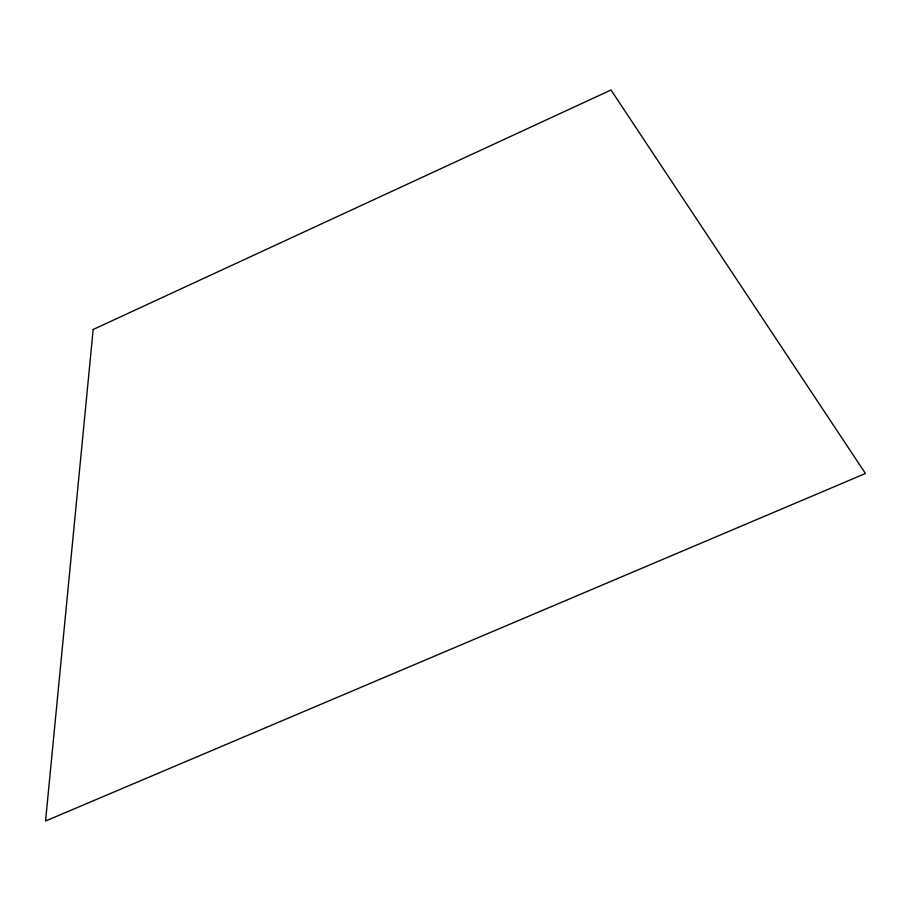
<?xml version="1.0" encoding="UTF-8"?>
<svg xmlns="http://www.w3.org/2000/svg" width="911" height="911" viewBox="0 0 911 911"><rect width="100%" height="100%" fill="white"/><g stroke="black" fill="none" stroke-linecap="round" stroke-linejoin="round"><path stroke-width="1.37" d="M93.173 329.486L45.55 821.005L865.45 473.504L610.996 89.995L93.173 329.486"/></g></svg>
